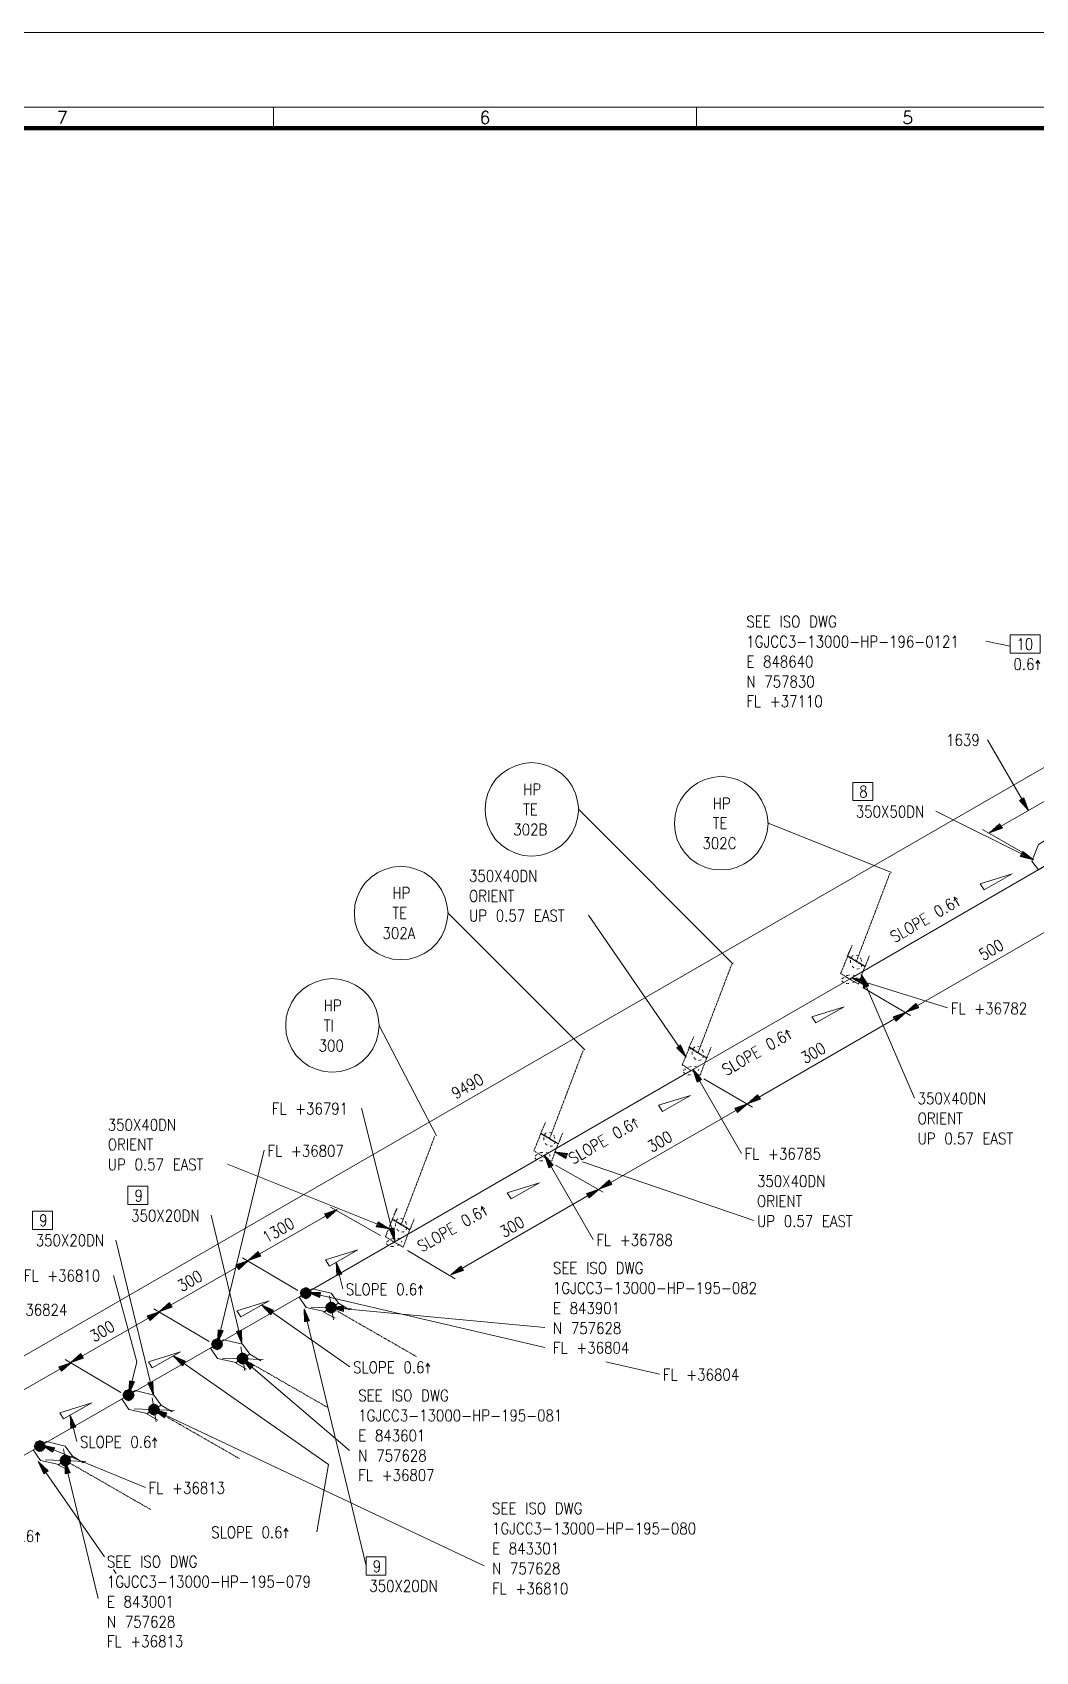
# Model space of a CAD drawing. Extents: x 0 to 841, y 0 to 594.
# Drawn here: x 165.4 to 400.9, y 214.1 to 594 of the extents above; entities that cross this region are included whole.
import ezdxf
from ezdxf.enums import TextEntityAlignment as Align

# ---------------------------------------------------------------- set-up
doc = ezdxf.new("R2010")
doc.units = 0
doc.header["$MEASUREMENT"] = 0
doc.linetypes.add('HIDDEN', pattern=[0.375, 0.25, -0.125])
for name, color, linetype, lineweight in [('1', 7, 'Continuous', 9), ('3', 7, 'Continuous', 9), ('4', 7, 'Continuous', 9), ('T-TEXT1', 7, 'Continuous', 9)]:
    doc.layers.add(name, color=color, linetype=linetype, lineweight=lineweight)
doc.styles.add('ROMANS', font='ROMANS')
doc.styles.add('TXT', font='txt.shx')

msp = doc.modelspace()

# ---------------------------------------------------------------- linework, layer by layer
at = {"layer": '1', "color": 1, "linetype": 'Continuous', "lineweight": 0}
for p, q in [((403.5, 398.65), (357.225, 371.875)), ((357.225, 371.875), (320.0375, 350.425)), ((320.0375, 350.425), (285.2, 330.275)), ((285.2, 330.275), (250.3625, 310.125)), ((250.3625, 310.125), (229.5625, 298.1625)), ((229.5625, 298.1625), (208.7625, 286.2)), ((208.7625, 286.2), (187.9625, 274.2375)), ((187.9625, 274.2375), (167.1625, 262.2875)), ((167.1625, 262.2875), (143.8875, 248.8875))]:
    msp.add_line(p, q, dxfattribs=at)
at = {"layer": '3', "color": 2, "linetype": 'Continuous', "lineweight": 0}
for p, q in [((389.2, 451.175), (394.925, 450)), ((399.2125, 411.3875), (389.5875, 428.0375)), ((69.6625, 229.3875), (404.8, 422.575)), ((390.1125, 406.1875), (411.5625, 418.5375)), ((329.925, 375.3875), (293.525, 411.7875)), ((400.3875, 399.825), (377.5, 411.2625)), ((367.1, 396.8375), (337.9875, 408.5375)), ((388.425, 406.975), (399.0875, 400.8625)), ((370.4875, 364.075), (416.8875, 390.85)), ((295.0875, 355.2375), (262.8375, 387.475)), ((318.875, 353.5375), (295.9875, 386.825)), ((359.95, 372.9125), (372.4375, 343.925)), ((357.6125, 372.1375), (380.2375, 365.1125)), ((371.525, 363.2875), (360.3375, 369.925)), ((260.2375, 335.0875), (246.725, 361.0875)), ((333.3, 342.625), (370.4875, 364.075)), ((320.4375, 350.6875), (331.875, 330.925)), ((334.475, 341.8375), (323.0375, 348.475)), ((298.4625, 322.6), (333.3, 342.625)), ((250.4875, 310.3875), (242.6875, 341.5875)), ((208.8875, 286.4625), (219.8125, 331.7)), ((287.9375, 331.3125), (290.7875, 330.275)), ((211.2375, 328.45), (249.1875, 313.2375)), ((285.5875, 330.5375), (297.0375, 310.775)), ((299.375, 321.825), (288.1875, 328.1875)), ((294.5625, 328.975), (334.7375, 315.1875)), ((263.625, 302.45), (298.4625, 322.6)), ((214.6125, 286.3375), (207.3375, 316.4875)), ((216.0375, 305.8375), (236.975, 317.7875)), ((235.4125, 318.3125), (247.1125, 311.6875)), ((193.8125, 274.2375), (184.975, 310.6375)), ((264.6625, 301.5375), (253.4875, 308.175)), ((195.2375, 293.875), (216.175, 305.8375)), ((214.7375, 306.4875), (227.7375, 298.8125)), ((238.275, 299.2), (236.7125, 305.4375)), ((189.9125, 282.0375), (184.45, 302.325)), ((229.95, 298.425), (285.725, 285.425)), ((174.4375, 281.9125), (195.375, 293.875)), ((193.9375, 294.525), (206.9375, 286.85)), ((219.1625, 295.4375), (239.9625, 280.875)), ((243.7375, 234.2), (229.175, 294.525)), ((235.4125, 294.7875), (285.725, 290.1)), ((153.6375, 269.95), (174.575, 281.9125)), ((173.1375, 282.5625), (186.1375, 274.8875)), ((188.0875, 274.5), (189.9125, 282.0375)), ((198.4875, 283.475), (234.8875, 257.9875)), ((214.6125, 282.825), (239.8375, 261.2375)), ((300.025, 282.0375), (312.6375, 279.1875)), ((193.8125, 270.8625), (271.425, 234.2)), ((174.3125, 269.5625), (175.875, 263.325)), ((167.55, 262.5375), (191.9875, 252.5375)), ((182.375, 236.2875), (166.775, 258.6375)), ((180.8125, 226.5375), (173.0125, 258.9)), ((232.1625, 242.1375), (234.8875, 257.9875)), ((185.1, 232.3875), (184.45, 233.2875))]:
    msp.add_line(p, q, dxfattribs=at)
at = {"layer": '3', "color": 2, "linetype": 'HIDDEN', "lineweight": 0}
for p, q in [((358.7875, 375.9), (366.7125, 396.7)), ((355.1375, 373.175), (356.8375, 377.3375)), ((357.875, 379.8), (356.7, 377.2)), ((356.7, 377.2), (360.8625, 374.7375)), ((356.8375, 377.3375), (360.8625, 374.8625)), ((357.4875, 375.6375), (357.4875, 376.2875)), ((357.6125, 376.9375), (358.1375, 377.4625)), ((358.7875, 377.4625), (359.4375, 377.3375)), ((359.825, 376.8125), (360.0875, 376.0375)), ((360.8625, 374.7375), (361.9, 377.3375)), ((321.6, 354.45), (329.5375, 375.25)), ((357.225, 371.875), (355.1375, 373.175)), ((357.225, 372.7875), (356.4375, 372.65)), ((358.2625, 374.475), (357.7375, 374.9875)), ((358.65, 372.65), (358, 372.7875)), ((359.5625, 374.3375), (358.9125, 374.2125)), ((360.8625, 374.8625), (359.3, 370.7)), ((360.2125, 375.3875), (359.95, 374.7375)), ((355.925, 372.2625), (355.4, 371.875)), ((355.4, 371.4875), (355.7875, 371.0875)), ((356.4375, 370.8375), (357.225, 370.8375)), ((359.3, 370.7), (357.225, 371.875)), ((358, 371.0875), (358.65, 371.35)), ((358.9125, 371.875), (358.9125, 372.2625)), ((320.6875, 358.35), (319.525, 355.75)), ((286.7625, 334.3), (294.6875, 355.1)), ((317.9625, 351.725), (319.65, 355.8875)), ((319.525, 355.75), (323.6875, 353.2875)), ((319.65, 355.8875), (323.6875, 353.4125)), ((320.3, 354.1875), (320.3, 354.8375)), ((320.4375, 355.4875), (320.95, 356.0125)), ((321.0875, 353.025), (320.5625, 353.5375)), ((321.6, 356.0125), (322.25, 355.8875)), ((323.6875, 353.4125), (322.125, 349.25)), ((322.6375, 355.3625), (322.9, 354.5875)), ((323.0375, 353.9375), (322.775, 353.2875)), ((323.6875, 353.2875), (324.725, 355.8875)), ((320.0375, 350.425), (317.9625, 351.725)), ((318.7375, 350.8125), (318.225, 350.425)), ((318.225, 350.0375), (318.6125, 349.6375)), ((320.0375, 351.3375), (319.2625, 351.2)), ((322.125, 349.25), (320.0375, 350.425)), ((321.475, 351.2), (320.825, 351.3375)), ((320.825, 349.6375), (321.475, 349.9)), ((322.3875, 352.8875), (321.7375, 352.7625)), ((321.7375, 350.425), (321.7375, 350.8125)), ((319.2625, 349.3875), (320.0375, 349.3875)), ((285.85, 338.2), (284.6875, 335.6)), ((251.925, 314.15), (259.85, 334.95)), ((283.125, 331.575), (284.8125, 335.7375)), ((284.6875, 335.6), (288.8375, 333.1375)), ((284.8125, 335.7375), (288.8375, 333.2625)), ((285.4625, 334.0375), (285.4625, 334.6875)), ((285.5875, 335.3375), (286.1125, 335.8625)), ((286.7625, 335.8625), (287.4125, 335.7375)), ((287.8, 335.2125), (288.0625, 334.4375)), ((288.8375, 333.1375), (289.8875, 335.7375)), ((285.2, 330.275), (283.125, 331.575)), ((283.9, 330.6625), (283.3875, 330.275)), ((285.2, 331.1875), (284.425, 331.05)), ((286.2375, 332.875), (285.725, 333.3875)), ((286.6375, 331.05), (285.9875, 331.1875)), ((287.5375, 332.7375), (286.8875, 332.6125)), ((286.8875, 330.275), (286.8875, 330.6625)), ((288.8375, 333.2625), (287.2875, 329.1)), ((288.1875, 333.7875), (287.9375, 333.1375)), ((283.3875, 329.8875), (283.775, 329.4875)), ((284.425, 329.2375), (285.2, 329.2375)), ((287.2875, 329.1), (285.2, 330.275)), ((285.9875, 329.4875), (286.6375, 329.75)), ((248.2875, 311.425), (249.975, 315.5875)), ((251.0125, 318.05), (249.8375, 315.45)), ((249.8375, 315.45), (254, 312.9875)), ((249.975, 315.5875), (254, 313.1125)), ((250.75, 315.1875), (251.275, 315.7125)), ((251.925, 315.7125), (252.575, 315.5875)), ((254, 312.9875), (255.0375, 315.5875)), ((250.625, 313.8875), (250.625, 314.5375)), ((251.4, 312.725), (250.8875, 313.2375)), ((252.7, 312.5875), (252.05, 312.4625)), ((254, 313.1125), (252.4375, 308.95)), ((252.9625, 315.0625), (253.225, 314.2875)), ((253.35, 313.6375), (253.0875, 312.9875)), ((250.3625, 310.125), (248.2875, 311.425)), ((249.0625, 310.5125), (248.5375, 310.125)), ((248.5375, 309.7375), (248.9375, 309.3375)), ((250.3625, 311.0375), (249.5875, 310.9)), ((249.5875, 309.0875), (250.3625, 309.0875)), ((252.4375, 308.95), (250.3625, 310.125)), ((251.7875, 310.9), (251.1375, 311.0375)), ((251.1375, 309.3375), (251.7875, 309.6)), ((252.05, 310.125), (252.05, 310.5125))]:
    msp.add_line(p, q, dxfattribs=at)
at = {"layer": '3', "color": 1, "linetype": 'HIDDEN', "lineweight": 0}
for p, q in [((235.5375, 294.7875), (255.6875, 283.2125)), ((214.7375, 282.825), (234.8875, 271.25)), ((193.9375, 270.8625), (214.0875, 259.2875)), ((173.1375, 258.9), (193.2875, 247.3375))]:
    msp.add_line(p, q, dxfattribs=at)
at = {"layer": '3', "color": 2, "linetype": 'Continuous', "lineweight": 0}
for points in [[(394.925, 448.3125), (401.9375, 448.3125), (401.9375, 452.6), (394.925, 452.6), (394.925, 448.3125)], [(282.6, 422.7), (284.55, 422.4375), (286.375, 421.925), (288.0625, 421.1375), (289.625, 420.1), (291.05, 418.675), (292.0875, 417.1125), (292.875, 415.425), (293.3875, 413.6), (293.65, 411.65), (293.3875, 409.7), (292.875, 407.8875), (292.0875, 406.1875), (291.05, 404.6375), (289.625, 403.2), (288.0625, 402.1625), (286.375, 401.3875), (284.55, 400.8625), (282.6, 400.7375), (280.65, 400.8625), (278.8375, 401.3875), (277.1375, 402.1625), (275.5875, 403.2), (274.15, 404.6375), (273.1125, 406.1875), (272.3375, 407.8875), (271.8125, 409.7), (271.6875, 411.65), (271.8125, 413.6), (272.3375, 415.425), (273.1125, 417.1125), (274.15, 418.675), (275.5875, 420.1), (277.1375, 421.1375), (278.8375, 421.925), (280.65, 422.4375), (282.6, 422.7)], [(327.0625, 419.45), (329.0125, 419.1875), (330.8375, 418.675), (332.525, 417.8875), (334.0875, 416.85), (335.5125, 415.425), (336.55, 413.8625), (337.3375, 412.175), (337.85, 410.35), (338.1125, 408.4), (337.85, 406.45), (337.3375, 404.6375), (336.55, 402.9375), (335.5125, 401.3875), (334.0875, 399.95), (332.525, 398.9125), (330.8375, 398.1375), (329.0125, 397.6125), (327.0625, 397.4875), (325.1125, 397.6125), (323.2875, 398.1375), (321.6, 398.9125), (320.0375, 399.95), (318.6125, 401.3875), (317.575, 402.9375), (316.7875, 404.6375), (316.275, 406.45), (316.1375, 408.4), (316.275, 410.35), (316.7875, 412.175), (317.575, 413.8625), (318.6125, 415.425), (320.0375, 416.85), (321.6, 417.8875), (323.2875, 418.675), (325.1125, 419.1875), (327.0625, 419.45)], [(358, 413.7375), (362.6875, 413.7375), (362.6875, 418.025), (358, 418.025), (358, 413.7375)], [(398.175, 414.3875), (399.2125, 411.3875), (397.1375, 413.7375), (398.175, 414.3875)], [(398.0375, 414.25), (399.2125, 411.3875), (397.2625, 413.8625)], [(397.9125, 414.25), (399.2125, 411.3875), (397.3875, 413.8625)], [(397.7875, 414.125), (399.2125, 411.3875), (397.525, 413.9875)], [(393.1, 407.2375), (390.1125, 406.1875), (392.45, 408.275), (393.1, 407.2375)], [(392.975, 407.3625), (390.1125, 406.1875), (392.5875, 408.1375)], [(392.975, 407.4875), (390.1125, 406.1875), (392.5875, 408.0125)], [(392.8375, 407.625), (390.1125, 406.1875), (392.7125, 407.8875)], [(397.9125, 401.775), (400.3875, 399.825), (397.2625, 400.6), (397.9125, 401.775)], [(397.7875, 401.6375), (400.3875, 399.825), (397.3875, 400.7375)], [(397.7875, 401.5125), (400.3875, 399.825), (397.3875, 400.8625)], [(397.65, 401.3875), (400.3875, 399.825), (397.525, 400.9875)], [(251.925, 398.3875), (253.875, 398.1375), (255.6875, 397.6125), (257.3875, 396.8375), (258.9375, 395.7875), (260.375, 394.3625), (261.4125, 392.8), (262.1875, 391.1125), (262.7125, 389.2875), (262.975, 387.3375), (262.7125, 385.3875), (262.1875, 383.575), (261.4125, 381.8875), (260.375, 380.325), (258.9375, 378.8875), (257.3875, 377.85), (255.6875, 377.075), (253.875, 376.55), (251.925, 376.425), (249.975, 376.55), (248.15, 377.075), (246.4625, 377.85), (244.9, 378.8875), (243.475, 380.325), (242.4375, 381.8875), (241.65, 383.575), (241.1375, 385.3875), (241, 387.3375), (241.1375, 389.2875), (241.65, 391.1125), (242.4375, 392.8), (243.475, 394.3625), (244.9, 395.7875), (246.4625, 396.8375), (248.15, 397.6125), (249.975, 398.1375), (251.925, 398.3875)], [(360.6, 369.7875), (359.95, 372.9125), (361.775, 370.3125), (360.6, 369.7875)], [(360.7375, 369.925), (359.95, 372.9125), (361.6375, 370.3125)], [(360.8625, 369.925), (359.95, 372.9125), (361.5125, 370.1875)], [(360.9875, 370.05), (359.95, 372.9125), (361.3875, 370.1875)], [(235.8, 372), (237.75, 371.7375), (239.575, 371.225), (241.2625, 370.4375), (242.825, 369.4), (244.25, 367.975), (245.2875, 366.4125), (246.075, 364.725), (246.5875, 362.9), (246.85, 360.95), (246.5875, 359), (246.075, 357.1875), (245.2875, 355.4875), (244.25, 353.9375), (242.825, 352.5), (241.2625, 351.4625), (239.575, 350.6875), (237.75, 350.1625), (235.8, 350.0375), (233.85, 350.1625), (232.0375, 350.6875), (230.3375, 351.4625), (228.7875, 352.5), (227.35, 353.9375), (226.3125, 355.4875), (225.5375, 357.1875), (225.0125, 359), (224.8875, 360.95), (225.0125, 362.9), (225.5375, 364.725), (226.3125, 366.4125), (227.35, 367.975), (228.7875, 369.4), (230.3375, 370.4375), (232.0375, 371.225), (233.85, 371.7375), (235.8, 372)], [(360.3375, 370.575), (357.6125, 372.1375), (360.7375, 371.7375), (360.3375, 370.575)], [(360.3375, 370.7), (357.6125, 372.1375), (360.7375, 371.6125)], [(360.475, 370.8375), (357.6125, 372.1375), (360.6, 371.4875)], [(360.475, 370.9625), (357.6125, 372.1375), (360.6, 371.35)], [(373.475, 365.1125), (370.4875, 364.075), (372.825, 366.15), (373.475, 365.1125)], [(373.3375, 365.2375), (370.4875, 364.075), (372.95, 366.025)], [(373.3375, 365.375), (370.4875, 364.075), (372.95, 365.8875)], [(373.2125, 365.5), (370.4875, 364.075), (373.0875, 365.7625)], [(367.4875, 363.0375), (370.4875, 364.075), (368.1375, 361.9875), (367.4875, 363.0375)], [(367.625, 362.9), (370.4875, 364.075), (368.0125, 362.125)], [(367.625, 362.775), (370.4875, 364.075), (368.0125, 362.25)], [(367.75, 362.6375), (370.4875, 364.075), (367.8875, 362.3875)], [(317.575, 356.4), (318.875, 353.5375), (316.6625, 355.75), (317.575, 356.4)], [(317.4375, 356.275), (318.875, 353.5375), (316.7875, 355.8875)], [(317.3125, 356.275), (318.875, 353.5375), (316.925, 355.8875)], [(317.1875, 356.1375), (318.875, 353.5375), (317.05, 356.0125)], [(321.475, 347.6875), (320.4375, 350.6875), (322.5125, 348.3375), (321.475, 347.6875)], [(321.6, 347.825), (320.4375, 350.6875), (322.3875, 348.2125)], [(321.7375, 347.825), (320.4375, 350.6875), (322.25, 348.2125)], [(321.8625, 347.95), (320.4375, 350.6875), (322.125, 348.0875)], [(330.3125, 341.5875), (333.3, 342.625), (330.9625, 340.5375), (330.3125, 341.5875)], [(330.4375, 341.45), (333.3, 342.625), (330.8375, 340.675)], [(330.4375, 341.325), (333.3, 342.625), (330.8375, 340.8)], [(330.575, 341.1875), (333.3, 342.625), (330.7, 340.9375)], [(336.2875, 343.6625), (333.3, 342.625), (335.6375, 344.7), (336.2875, 343.6625)], [(336.1625, 343.7875), (333.3, 342.625), (335.775, 344.575)], [(336.1625, 343.925), (333.3, 342.625), (335.775, 344.4375)], [(336.0375, 344.05), (333.3, 342.625), (335.9, 344.3125)], [(290.6625, 329.75), (287.9375, 331.3125), (291.05, 330.925), (290.6625, 329.75)], [(290.6625, 329.8875), (287.9375, 331.3125), (291.05, 330.7875)], [(290.7875, 330.0125), (287.9375, 331.3125), (290.925, 330.6625)], [(290.7875, 330.1375), (287.9375, 331.3125), (290.925, 330.5375)], [(286.6375, 327.5375), (285.5875, 330.5375), (287.675, 328.1875), (286.6375, 327.5375)], [(286.7625, 327.675), (285.5875, 330.5375), (287.5375, 328.0625)], [(286.8875, 327.675), (285.5875, 330.5375), (287.4125, 328.0625)], [(287.025, 327.8), (285.5875, 330.5375), (287.2875, 327.9375)], [(187.8375, 318.9625), (192.5125, 318.9625), (192.5125, 323.25), (187.8375, 323.25), (187.8375, 318.9625)], [(301.45, 323.6375), (298.4625, 322.6), (300.8, 324.6875), (301.45, 323.6375)], [(301.325, 323.775), (298.4625, 322.6), (300.9375, 324.55)], [(301.325, 323.9), (298.4625, 322.6), (300.9375, 324.425)], [(301.1875, 324.0375), (298.4625, 322.6), (301.0625, 324.2875)], [(295.475, 321.5625), (298.4625, 322.6), (296.125, 320.525), (295.475, 321.5625)], [(295.6, 321.4375), (298.4625, 322.6), (295.9875, 320.65)], [(295.6, 321.3), (298.4625, 322.6), (295.9875, 320.7875)], [(295.7375, 321.175), (298.4625, 322.6), (295.8625, 320.9125)], [(165.475, 313.1125), (170.15, 313.1125), (170.15, 317.4), (165.475, 317.4), (165.475, 313.1125)], [(233.9875, 316.75), (236.975, 317.7875), (234.6375, 315.7125), (233.9875, 316.75)], [(234.1125, 316.625), (236.975, 317.7875), (234.5, 315.8375)], [(234.1125, 316.4875), (236.975, 317.7875), (234.5, 315.975)], [(234.2375, 316.3625), (236.975, 317.7875), (234.375, 316.1)], [(246.5875, 314.9375), (249.1875, 313.2375), (246.075, 313.7625), (246.5875, 314.9375)], [(246.5875, 314.8), (249.1875, 313.2375), (246.2, 313.8875)], [(246.4625, 314.675), (249.1875, 313.2375), (246.2, 314.025)], [(246.4625, 314.5375), (249.1875, 313.2375), (246.3375, 314.15)], [(250.3625, 313.5), (250.4875, 310.3875), (249.1875, 313.2375), (250.3625, 313.5)], [(250.2375, 313.5), (250.4875, 310.3875), (249.325, 313.2375)], [(250.1, 313.5), (250.4875, 310.3875), (249.45, 313.375)], [(249.975, 313.375), (250.4875, 310.3875), (249.5875, 313.375)], [(219.0375, 306.875), (216.0375, 305.8375), (218.3875, 307.9125), (219.0375, 306.875)], [(218.9, 307), (216.0375, 305.8375), (218.5125, 307.7875)], [(213.1875, 304.7875), (216.175, 305.8375), (213.8375, 303.75), (213.1875, 304.7875)], [(213.3125, 304.6625), (216.175, 305.8375), (213.7, 303.8875)], [(213.3125, 304.5375), (216.175, 305.8375), (213.7, 304.0125)], [(213.4375, 304.4), (216.175, 305.8375), (213.575, 304.1375)], [(218.9, 307.1375), (216.0375, 305.8375), (218.5125, 307.65)], [(218.775, 307.2625), (216.0375, 305.8375), (218.6375, 307.525)], [(236.8375, 302.325), (236.7125, 305.4375), (238.0125, 302.5875), (236.8375, 302.325)], [(236.975, 302.325), (236.7125, 305.4375), (237.8875, 302.5875)], [(237.1, 302.45), (236.7125, 305.4375), (237.75, 302.5875)], [(237.2375, 302.45), (236.7125, 305.4375), (237.625, 302.45)], [(266.6125, 303.4875), (263.625, 302.45), (265.9625, 304.5375), (266.6125, 303.4875)], [(266.4875, 303.625), (263.625, 302.45), (266.0875, 304.4)], [(266.4875, 303.75), (263.625, 302.45), (266.0875, 304.275)], [(266.35, 303.8875), (263.625, 302.45), (266.225, 304.1375)], [(232.8125, 297.125), (229.95, 298.425), (233.075, 298.2875), (232.8125, 297.125)], [(232.8125, 297.25), (229.95, 298.425), (233.075, 298.1625)], [(232.9375, 297.3875), (229.95, 298.425), (233.075, 298.0375)], [(232.9375, 297.5125), (229.95, 298.425), (232.9375, 297.9)], [(192.3875, 292.8375), (195.375, 293.875), (193.0375, 291.7875), (192.3875, 292.8375)], [(192.5125, 292.7), (195.375, 293.875), (192.9, 291.925)], [(192.5125, 292.575), (195.375, 293.875), (192.9, 292.05)], [(192.6375, 292.4375), (195.375, 293.875), (192.775, 292.1875)], [(198.2375, 294.9125), (195.2375, 293.875), (197.5875, 295.95), (198.2375, 294.9125)], [(198.1, 295.0375), (195.2375, 293.875), (197.7125, 295.825)], [(198.1, 295.175), (195.2375, 293.875), (197.7125, 295.6875)], [(197.975, 295.3), (195.2375, 293.875), (197.8375, 295.5625)], [(221.375, 293.0875), (219.1625, 295.4375), (222.025, 294.1375), (221.375, 293.0875)], [(221.5, 293.225), (219.1625, 295.4375), (221.8875, 294)], [(221.5, 293.35), (219.1625, 295.4375), (221.8875, 293.875)], [(221.6375, 293.4875), (219.1625, 295.4375), (221.7625, 293.7375)], [(229.3, 291.4), (229.175, 294.525), (230.475, 291.6625), (229.3, 291.4)], [(229.4375, 291.4), (229.175, 294.525), (230.3375, 291.6625)], [(229.5625, 291.5375), (229.175, 294.525), (230.2125, 291.6625)], [(229.6875, 291.5375), (229.175, 294.525), (230.0875, 291.5375)], [(238.4, 293.875), (235.4125, 294.7875), (238.5375, 295.175), (238.4, 293.875)], [(238.4, 294), (235.4125, 294.7875), (238.5375, 295.0375)], [(238.4, 294.2625), (235.4125, 294.7875), (238.5375, 294.9125)], [(238.4, 294.3875), (235.4125, 294.7875), (238.5375, 294.65)], [(210.1875, 289.325), (208.8875, 286.4625), (209.025, 289.5875), (210.1875, 289.325)], [(210.0625, 289.325), (208.8875, 286.4625), (209.15, 289.5875)], [(209.9375, 289.45), (208.8875, 286.4625), (209.2875, 289.5875)], [(209.8, 289.45), (208.8875, 286.4625), (209.4125, 289.45)], [(214.4875, 289.45), (214.6125, 286.3375), (213.3125, 289.1875), (214.4875, 289.45)], [(214.35, 289.45), (214.6125, 286.3375), (213.4375, 289.1875)], [(214.225, 289.45), (214.6125, 286.3375), (213.575, 289.325)], [(214.0875, 289.325), (214.6125, 286.3375), (213.7, 289.325)], [(171.5875, 280.875), (174.575, 281.9125), (172.2375, 279.8375), (171.5875, 280.875)], [(171.7125, 280.7375), (174.575, 281.9125), (172.1, 279.9625)], [(171.7125, 280.6125), (174.575, 281.9125), (172.1, 280.0875)], [(171.8375, 280.4875), (174.575, 281.9125), (171.975, 280.225)], [(177.4375, 282.95), (174.4375, 281.9125), (176.7875, 283.9875), (177.4375, 282.95)], [(177.3, 283.0875), (174.4375, 281.9125), (176.9125, 283.8625)], [(177.3, 283.2125), (174.4375, 281.9125), (176.9125, 283.7375)], [(177.175, 283.3375), (174.4375, 281.9125), (177.0375, 283.6)], [(200.7, 281.1375), (198.4875, 283.475), (201.35, 282.175), (200.7, 281.1375)], [(200.8375, 281.2625), (198.4875, 283.475), (201.225, 282.0375)], [(200.8375, 281.3875), (198.4875, 283.475), (201.225, 281.9125)], [(200.9625, 281.525), (198.4875, 283.475), (201.0875, 281.7875)], [(216.5625, 280.35), (214.6125, 282.825), (217.3375, 281.2625), (216.5625, 280.35)], [(216.6875, 280.4875), (214.6125, 282.825), (217.2125, 281.1375)], [(216.825, 280.6125), (214.6125, 282.825), (217.2125, 281)], [(216.825, 280.7375), (214.6125, 282.825), (217.0875, 280.875)], [(189.3875, 277.3625), (188.0875, 274.5), (188.225, 277.625), (189.3875, 277.3625)], [(189.2625, 277.3625), (188.0875, 274.5), (188.35, 277.625)], [(189.1375, 277.4875), (188.0875, 274.5), (188.4875, 277.625)], [(189, 277.4875), (188.0875, 274.5), (188.6125, 277.4875)], [(193.6875, 277.3625), (193.8125, 274.2375), (192.5125, 277.1), (193.6875, 277.3625)], [(193.55, 277.3625), (193.8125, 274.2375), (192.6375, 277.1)], [(193.425, 277.3625), (193.8125, 274.2375), (192.775, 277.2375)], [(193.2875, 277.2375), (193.8125, 274.2375), (192.9, 277.2375)], [(196.4125, 268.9125), (193.8125, 270.8625), (196.9375, 270.0875), (196.4125, 268.9125)], [(196.5375, 269.0375), (193.8125, 270.8625), (196.9375, 269.95)], [(196.5375, 269.175), (193.8125, 270.8625), (196.8, 269.825)], [(196.675, 269.3), (193.8125, 270.8625), (196.8, 269.6875)], [(174.4375, 266.4375), (174.3125, 269.5625), (175.6125, 266.7), (174.4375, 266.4375)], [(174.575, 266.4375), (174.3125, 269.5625), (175.4875, 266.7)], [(174.7, 266.575), (174.3125, 269.5625), (175.35, 266.7)], [(174.8375, 266.575), (174.3125, 269.5625), (175.225, 266.575)], [(170.15, 260.85), (167.55, 262.5375), (170.675, 261.8875), (170.15, 260.85)], [(170.2875, 260.9875), (167.55, 262.5375), (170.675, 261.7625)], [(170.2875, 261.1125), (167.55, 262.5375), (170.5375, 261.6375)], [(170.4125, 261.2375), (167.55, 262.5375), (170.5375, 261.5)], [(168.075, 255.7875), (166.775, 258.6375), (169.1125, 256.4375), (168.075, 255.7875)], [(168.2, 255.9125), (166.775, 258.6375), (168.9875, 256.3)], [(168.3375, 255.9125), (166.775, 258.6375), (168.85, 256.3)], [(168.4625, 256.0375), (166.775, 258.6375), (168.725, 256.175)], [(173.1375, 255.7875), (173.0125, 258.9), (174.3125, 256.0375), (173.1375, 255.7875)], [(173.275, 255.7875), (173.0125, 258.9), (174.1875, 256.0375)], [(173.4, 255.9125), (173.0125, 258.9), (174.05, 256.0375)], [(173.5375, 255.9125), (173.0125, 258.9), (173.925, 255.9125)], [(243.7375, 231.9875), (248.4125, 231.9875), (248.4125, 236.2875), (243.7375, 236.2875), (243.7375, 231.9875)]]:
    msp.add_lwpolyline(points, dxfattribs=at)
at = {"layer": '4', "color": 2, "linetype": 'Continuous', "lineweight": 0}
for points in [[(395.4375, 396.575), (388.8125, 392.8), (387.9, 394.2375), (395.4375, 396.575)], [(355.925, 365.375), (349.2875, 361.6), (348.3875, 363.0375), (355.925, 365.375)], [(319.9125, 344.575), (313.2875, 340.8), (312.375, 342.2375), (319.9125, 344.575)], [(284.425, 324.0375), (277.7875, 320.2625), (276.8875, 321.6875), (284.425, 324.0375)], [(241.7875, 308.3), (235.15, 304.5375), (234.2375, 305.9625), (241.7875, 308.3)], [(220.9875, 296.3375), (214.35, 292.575), (213.4375, 294), (220.9875, 296.3375)], [(200.1875, 284.3875), (193.55, 280.6125), (192.6375, 282.0375), (200.1875, 284.3875)], [(179.3875, 272.425), (172.75, 268.65), (171.8375, 270.0875), (179.3875, 272.425)]]:
    msp.add_lwpolyline(points, dxfattribs=at)
at = {"layer": 'T-TEXT1', "color": 7, "linetype": 'Continuous', "lineweight": 0}
for p, q in [((222.0375, 571.525), (222.0375, 576.4875)), ((321.2625, 571.525), (321.2625, 576.4875))]:
    msp.add_line(p, q, dxfattribs=at)
at = {"layer": 'T-TEXT1', "color": 2, "linetype": 'Continuous', "lineweight": 0}
for p, q in [((235.15, 297.5125), (236.0625, 291.925)), ((230.8625, 294.9125), (240.35, 294.525)), ((214.35, 285.55), (215.2625, 279.9625)), ((210.0625, 282.95), (219.55, 282.5625)), ((193.55, 273.5875), (194.4625, 268)), ((189.2625, 270.9875), (198.75, 270.6)), ((168.4625, 259.0375), (177.95, 258.6375)), ((172.75, 261.6375), (173.6625, 256.0375))]:
    msp.add_line(p, q, dxfattribs=at)
at = {"layer": 'T-TEXT1', "color": 7, "linetype": 'Continuous', "lineweight": 0}
msp.add_lwpolyline([(0, 0), (841, 0), (841, 594), (0, 594), (0, 0)], dxfattribs=at)
msp.add_lwpolyline([(18.6125, 576.4875), (822.3875, 576.4875), (822.3875, 17.5125), (18.6125, 17.5125)], close=True, dxfattribs=at)
at = {"layer": 'T-TEXT1', "color": 7, "linetype": 'Continuous', "lineweight": 0, "const_width": 0.9911}
msp.add_lwpolyline([(23.575, 571.525), (817.425, 571.525), (817.425, 22.475), (23.575, 22.475), (23.575, 571.525)], dxfattribs=at)
at = {"layer": 'T-TEXT1', "color": 2, "linetype": 'Continuous', "lineweight": 0}
for points in [[(403.5, 398.65), (405.45, 399.825), (407.0125, 403.725), (405.45, 405.8), (401.55, 403.4625), (399.9875, 399.5625), (401.55, 397.4875), (403.5, 398.65)], [(229.5625, 298.1625), (231.125, 299.2), (235.5375, 298.1625), (237.2375, 295.825), (233.9875, 293.875), (229.6875, 294.7875), (228, 297.25), (229.5625, 298.1625)], [(229.5625, 299.4625), (229.825, 299.3375), (229.95, 299.3375), (230.2125, 299.2), (230.3375, 299.075), (230.475, 298.9375), (230.6, 298.8125), (230.7375, 298.55), (230.7375, 298.425), (230.8625, 298.1625), (230.7375, 297.9), (230.7375, 297.775), (230.6, 297.5125), (230.475, 297.3875), (230.3375, 297.25), (230.2125, 297.125), (229.95, 296.9875), (229.825, 296.9875), (229.5625, 296.9875), (229.3, 296.9875), (229.175, 296.9875), (228.9125, 297.125), (228.7875, 297.25), (228.65, 297.3875), (228.525, 297.5125), (228.3875, 297.775), (228.3875, 297.9), (228.3875, 298.1625), (228.3875, 298.425), (228.3875, 298.55), (228.525, 298.8125), (228.65, 298.9375), (228.7875, 299.075), (228.9125, 299.2), (229.175, 299.3375), (229.3, 299.3375), (229.5625, 299.4625), (229.5625, 299.4625), (229.825, 299.3375), (229.5625, 296.8625), (229.3, 296.9875), (229.5625, 299.4625), (229.825, 299.3375), (229.95, 299.3375), (229.3, 296.9875), (229.175, 296.9875), (229.825, 299.3375), (229.95, 299.3375), (230.2125, 299.2), (229.175, 296.9875), (228.9125, 297.125), (229.95, 299.3375), (230.2125, 299.2), (230.3375, 299.075), (228.9125, 297.125), (228.7875, 297.25), (230.2125, 299.2), (230.3375, 299.075), (230.475, 298.9375), (228.7875, 297.25), (228.65, 297.3875), (230.3375, 299.075), (230.475, 298.9375), (230.6, 298.8125), (228.65, 297.3875), (228.525, 297.5125), (230.475, 298.9375), (230.6, 298.8125), (230.7375, 298.55), (228.525, 297.5125), (228.3875, 297.775), (230.6, 298.8125), (230.7375, 298.55), (230.7375, 298.425), (228.3875, 297.775), (228.3875, 297.9), (230.7375, 298.55), (230.7375, 298.425), (230.8625, 298.1625), (228.3875, 297.9), (228.2625, 298.1625), (230.7375, 298.425), (230.8625, 298.1625), (230.7375, 297.9), (228.2625, 298.1625), (228.3875, 298.425), (230.8625, 298.1625), (230.7375, 297.9), (230.7375, 297.775), (228.3875, 298.425), (228.3875, 298.55), (230.7375, 297.9), (230.7375, 297.775), (230.6, 297.5125), (228.3875, 298.55), (228.525, 298.8125), (230.7375, 297.775)], [(230.7375, 297.775), (230.6, 297.5125), (230.475, 297.3875), (228.525, 298.8125), (228.65, 298.9375), (230.6, 297.5125), (230.475, 297.3875), (230.3375, 297.25), (228.65, 298.9375), (228.7875, 299.075), (230.475, 297.3875), (230.3375, 297.25), (230.2125, 297.125), (228.7875, 299.075), (228.9125, 299.2), (230.3375, 297.25), (230.2125, 297.125), (229.95, 296.9875), (228.9125, 299.2), (229.175, 299.3375), (230.2125, 297.125), (229.95, 296.9875), (229.825, 296.9875), (229.175, 299.3375), (229.3, 299.3375), (229.95, 296.9875), (229.825, 296.9875), (229.5625, 296.8625), (229.3, 299.3375), (229.5625, 299.4625), (229.825, 296.9875)], [(239.8375, 294.2625), (237.2375, 295.825), (233.85, 293.7375), (236.45, 292.3125)], [(235.5375, 296.0875), (235.8, 295.95), (235.9375, 295.95), (236.1875, 295.825), (236.325, 295.6875), (236.45, 295.5625), (236.5875, 295.4375), (236.7125, 295.175), (236.7125, 295.0375), (236.8375, 294.7875), (236.7125, 294.525), (236.7125, 294.3875), (236.5875, 294.1375), (236.45, 294), (236.325, 293.875), (236.1875, 293.7375), (235.9375, 293.6125), (235.8, 293.6125), (235.5375, 293.6125), (235.2875, 293.6125), (235.15, 293.6125), (234.8875, 293.7375), (234.7625, 293.875), (234.6375, 294), (234.5, 294.1375), (234.375, 294.3875), (234.375, 294.525), (234.375, 294.7875), (234.375, 295.0375), (234.375, 295.175), (234.5, 295.4375), (234.6375, 295.5625), (234.7625, 295.6875), (234.8875, 295.825), (235.15, 295.95), (235.2875, 295.95), (235.5375, 296.0875), (235.5375, 296.0875), (235.8, 295.95), (235.5375, 293.4875), (235.2875, 293.6125), (235.5375, 296.0875), (235.8, 295.95), (235.9375, 295.95), (235.2875, 293.6125), (235.15, 293.6125), (235.8, 295.95), (235.9375, 295.95), (236.1875, 295.825), (235.15, 293.6125), (234.8875, 293.7375), (235.9375, 295.95), (236.1875, 295.825), (236.325, 295.6875), (234.8875, 293.7375), (234.7625, 293.875), (236.1875, 295.825), (236.325, 295.6875), (236.45, 295.5625), (234.7625, 293.875), (234.6375, 294), (236.325, 295.6875), (236.45, 295.5625), (236.5875, 295.4375), (234.6375, 294), (234.5, 294.1375), (236.45, 295.5625), (236.5875, 295.4375), (236.7125, 295.175), (234.5, 294.1375), (234.375, 294.3875), (236.5875, 295.4375), (236.7125, 295.175), (236.7125, 295.0375), (234.375, 294.3875), (234.375, 294.525), (236.7125, 295.175), (236.7125, 295.0375), (236.8375, 294.7875), (234.375, 294.525), (234.2375, 294.7875), (236.7125, 295.0375), (236.8375, 294.7875), (236.7125, 294.525), (234.2375, 294.7875), (234.375, 295.0375), (236.8375, 294.7875), (236.7125, 294.525), (236.7125, 294.3875), (234.375, 295.0375), (234.375, 295.175), (236.7125, 294.525), (236.7125, 294.3875), (236.5875, 294.1375), (234.375, 295.175), (234.5, 295.4375), (236.7125, 294.3875)], [(236.7125, 294.3875), (236.5875, 294.1375), (236.45, 294), (234.5, 295.4375), (234.6375, 295.5625), (236.5875, 294.1375), (236.45, 294), (236.325, 293.875), (234.6375, 295.5625), (234.7625, 295.6875), (236.45, 294), (236.325, 293.875), (236.1875, 293.7375), (234.7625, 295.6875), (234.8875, 295.825), (236.325, 293.875), (236.1875, 293.7375), (235.9375, 293.6125), (234.8875, 295.825), (235.15, 295.95), (236.1875, 293.7375), (235.9375, 293.6125), (235.8, 293.6125), (235.15, 295.95), (235.2875, 295.95), (235.9375, 293.6125), (235.8, 293.6125), (235.5375, 293.4875), (235.2875, 295.95), (235.5375, 296.0875), (235.8, 293.6125)], [(208.7625, 286.2), (210.325, 287.2375), (214.7375, 286.2), (216.4375, 283.8625), (213.1875, 281.9125), (208.8875, 282.825), (207.2, 285.2875), (208.7625, 286.2)], [(208.7625, 287.5), (209.025, 287.375), (209.15, 287.375), (209.4125, 287.2375), (209.5375, 287.1125), (209.675, 286.9875), (209.8, 286.85), (209.9375, 286.5875), (209.9375, 286.4625), (210.0625, 286.2), (209.9375, 285.9375), (209.9375, 285.8125), (209.8, 285.55), (209.675, 285.425), (209.5375, 285.2875), (209.4125, 285.1625), (209.15, 285.0375), (209.025, 285.0375), (208.7625, 285.0375), (208.5, 285.0375), (208.375, 285.0375), (208.1125, 285.1625), (207.9875, 285.2875), (207.85, 285.425), (207.725, 285.55), (207.5875, 285.8125), (207.5875, 285.9375), (207.5875, 286.2), (207.5875, 286.4625), (207.5875, 286.5875), (207.725, 286.85), (207.85, 286.9875), (207.9875, 287.1125), (208.1125, 287.2375), (208.375, 287.375), (208.5, 287.375), (208.7625, 287.5), (208.7625, 287.5), (209.025, 287.375), (208.7625, 284.9), (208.5, 285.0375), (208.7625, 287.5), (209.025, 287.375), (209.15, 287.375), (208.5, 285.0375), (208.375, 285.0375), (209.025, 287.375), (209.15, 287.375), (209.4125, 287.2375), (208.375, 285.0375), (208.1125, 285.1625), (209.15, 287.375), (209.4125, 287.2375), (209.5375, 287.1125), (208.1125, 285.1625), (207.9875, 285.2875), (209.4125, 287.2375), (209.5375, 287.1125), (209.675, 286.9875), (207.9875, 285.2875), (207.85, 285.425), (209.5375, 287.1125), (209.675, 286.9875), (209.8, 286.85), (207.85, 285.425), (207.725, 285.55), (209.675, 286.9875), (209.8, 286.85), (209.9375, 286.5875), (207.725, 285.55), (207.5875, 285.8125), (209.8, 286.85), (209.9375, 286.5875), (209.9375, 286.4625), (207.5875, 285.8125), (207.5875, 285.9375), (209.9375, 286.5875), (209.9375, 286.4625), (210.0625, 286.2), (207.5875, 285.9375), (207.4625, 286.2), (209.9375, 286.4625), (210.0625, 286.2), (209.9375, 285.9375), (207.4625, 286.2), (207.5875, 286.4625), (210.0625, 286.2), (209.9375, 285.9375), (209.9375, 285.8125), (207.5875, 286.4625), (207.5875, 286.5875), (209.9375, 285.9375), (209.9375, 285.8125), (209.8, 285.55), (207.5875, 286.5875), (207.725, 286.85), (209.9375, 285.8125)], [(209.9375, 285.8125), (209.8, 285.55), (209.675, 285.425), (207.725, 286.85), (207.85, 286.9875), (209.8, 285.55), (209.675, 285.425), (209.5375, 285.2875), (207.85, 286.9875), (207.9875, 287.1125), (209.675, 285.425), (209.5375, 285.2875), (209.4125, 285.1625), (207.9875, 287.1125), (208.1125, 287.2375), (209.5375, 285.2875), (209.4125, 285.1625), (209.15, 285.0375), (208.1125, 287.2375), (208.375, 287.375), (209.4125, 285.1625), (209.15, 285.0375), (209.025, 285.0375), (208.375, 287.375), (208.5, 287.375), (209.15, 285.0375), (209.025, 285.0375), (208.7625, 284.9), (208.5, 287.375), (208.7625, 287.5), (209.025, 285.0375)], [(219.0375, 282.3), (216.4375, 283.8625), (213.05, 281.7875), (215.65, 280.35)], [(214.7375, 284.125), (215, 283.9875), (215.1375, 283.9875), (215.3875, 283.8625), (215.525, 283.7375), (215.65, 283.6), (215.7875, 283.475), (215.9125, 283.2125), (215.9125, 283.0875), (216.0375, 282.825), (215.9125, 282.5625), (215.9125, 282.4375), (215.7875, 282.175), (215.65, 282.0375), (215.525, 281.9125), (215.3875, 281.7875), (215.1375, 281.65), (215, 281.65), (214.7375, 281.65), (214.4875, 281.65), (214.35, 281.65), (214.0875, 281.7875), (213.9625, 281.9125), (213.8375, 282.0375), (213.7, 282.175), (213.575, 282.4375), (213.575, 282.5625), (213.575, 282.825), (213.575, 283.0875), (213.575, 283.2125), (213.7, 283.475), (213.8375, 283.6), (213.9625, 283.7375), (214.0875, 283.8625), (214.35, 283.9875), (214.4875, 283.9875), (214.7375, 284.125), (214.7375, 284.125), (215, 283.9875), (214.7375, 281.525), (214.4875, 281.65), (214.7375, 284.125), (215, 283.9875), (215.1375, 283.9875), (214.4875, 281.65), (214.35, 281.65), (215, 283.9875), (215.1375, 283.9875), (215.3875, 283.8625), (214.35, 281.65), (214.0875, 281.7875), (215.1375, 283.9875), (215.3875, 283.8625), (215.525, 283.7375), (214.0875, 281.7875), (213.9625, 281.9125), (215.3875, 283.8625), (215.525, 283.7375), (215.65, 283.6), (213.9625, 281.9125), (213.8375, 282.0375), (215.525, 283.7375), (215.65, 283.6), (215.7875, 283.475), (213.8375, 282.0375), (213.7, 282.175), (215.65, 283.6), (215.7875, 283.475), (215.9125, 283.2125), (213.7, 282.175), (213.575, 282.4375), (215.7875, 283.475), (215.9125, 283.2125), (215.9125, 283.0875), (213.575, 282.4375), (213.575, 282.5625), (215.9125, 283.2125), (215.9125, 283.0875), (216.0375, 282.825), (213.575, 282.5625), (213.4375, 282.825), (215.9125, 283.0875), (216.0375, 282.825), (215.9125, 282.5625), (213.4375, 282.825), (213.575, 283.0875), (216.0375, 282.825), (215.9125, 282.5625), (215.9125, 282.4375), (213.575, 283.0875), (213.575, 283.2125), (215.9125, 282.5625), (215.9125, 282.4375), (215.7875, 282.175), (213.575, 283.2125), (213.7, 283.475), (215.9125, 282.4375)], [(215.9125, 282.4375), (215.7875, 282.175), (215.65, 282.0375), (213.7, 283.475), (213.8375, 283.6), (215.7875, 282.175), (215.65, 282.0375), (215.525, 281.9125), (213.8375, 283.6), (213.9625, 283.7375), (215.65, 282.0375), (215.525, 281.9125), (215.3875, 281.7875), (213.9625, 283.7375), (214.0875, 283.8625), (215.525, 281.9125), (215.3875, 281.7875), (215.1375, 281.65), (214.0875, 283.8625), (214.35, 283.9875), (215.3875, 281.7875), (215.1375, 281.65), (215, 281.65), (214.35, 283.9875), (214.4875, 283.9875), (215.1375, 281.65), (215, 281.65), (214.7375, 281.525), (214.4875, 283.9875), (214.7375, 284.125), (215, 281.65)], [(187.9625, 274.2375), (189.525, 275.2875), (193.9375, 274.2375), (195.6375, 271.9), (192.3875, 269.95), (188.0875, 270.8625), (186.4, 273.3375), (187.9625, 274.2375)], [(187.9625, 275.5375), (188.225, 275.4125), (188.35, 275.4125), (188.6125, 275.2875), (188.7375, 275.15), (188.875, 275.025), (189, 274.8875), (189.1375, 274.6375), (189.1375, 274.5), (189.2625, 274.2375), (189.1375, 273.9875), (189.1375, 273.85), (189, 273.5875), (188.875, 273.4625), (188.7375, 273.3375), (188.6125, 273.2), (188.35, 273.075), (188.225, 273.075), (187.9625, 273.075), (187.7, 273.075), (187.575, 273.075), (187.3125, 273.2), (187.1875, 273.3375), (187.05, 273.4625), (186.925, 273.5875), (186.7875, 273.85), (186.7875, 273.9875), (186.7875, 274.2375), (186.7875, 274.5), (186.7875, 274.6375), (186.925, 274.8875), (187.05, 275.025), (187.1875, 275.15), (187.3125, 275.2875), (187.575, 275.4125), (187.7, 275.4125), (187.9625, 275.5375), (187.9625, 275.5375), (188.225, 275.4125), (187.9625, 272.9375), (187.7, 273.075), (187.9625, 275.5375), (188.225, 275.4125), (188.35, 275.4125), (187.7, 273.075), (187.575, 273.075), (188.225, 275.4125), (188.35, 275.4125), (188.6125, 275.2875), (187.575, 273.075), (187.3125, 273.2), (188.35, 275.4125), (188.6125, 275.2875), (188.7375, 275.15), (187.3125, 273.2), (187.1875, 273.3375), (188.6125, 275.2875), (188.7375, 275.15), (188.875, 275.025), (187.1875, 273.3375), (187.05, 273.4625), (188.7375, 275.15), (188.875, 275.025), (189, 274.8875), (187.05, 273.4625), (186.925, 273.5875), (188.875, 275.025), (189, 274.8875), (189.1375, 274.6375), (186.925, 273.5875), (186.7875, 273.85), (189, 274.8875), (189.1375, 274.6375), (189.1375, 274.5), (186.7875, 273.85), (186.7875, 273.9875), (189.1375, 274.6375), (189.1375, 274.5), (189.2625, 274.2375), (186.7875, 273.9875), (186.6625, 274.2375), (189.1375, 274.5), (189.2625, 274.2375), (189.1375, 273.9875), (186.6625, 274.2375), (186.7875, 274.5), (189.2625, 274.2375), (189.1375, 273.9875), (189.1375, 273.85), (186.7875, 274.5), (186.7875, 274.6375), (189.1375, 273.9875), (189.1375, 273.85), (189, 273.5875), (186.7875, 274.6375), (186.925, 274.8875), (189.1375, 273.85)], [(189.1375, 273.85), (189, 273.5875), (188.875, 273.4625), (186.925, 274.8875), (187.05, 275.025), (189, 273.5875), (188.875, 273.4625), (188.7375, 273.3375), (187.05, 275.025), (187.1875, 275.15), (188.875, 273.4625), (188.7375, 273.3375), (188.6125, 273.2), (187.1875, 275.15), (187.3125, 275.2875), (188.7375, 273.3375), (188.6125, 273.2), (188.35, 273.075), (187.3125, 275.2875), (187.575, 275.4125), (188.6125, 273.2), (188.35, 273.075), (188.225, 273.075), (187.575, 275.4125), (187.7, 275.4125), (188.35, 273.075), (188.225, 273.075), (187.9625, 272.9375), (187.7, 275.4125), (187.9625, 275.5375), (188.225, 273.075)], [(198.2375, 270.3375), (195.6375, 271.9), (192.25, 269.825), (194.85, 268.3875)], [(193.9375, 272.1625), (194.2, 272.0375), (194.3375, 272.0375), (194.5875, 271.9), (194.725, 271.775), (194.85, 271.6375), (194.9875, 271.5125), (195.1125, 271.25), (195.1125, 271.125), (195.2375, 270.8625), (195.1125, 270.6), (195.1125, 270.475), (194.9875, 270.2125), (194.85, 270.0875), (194.725, 269.95), (194.5875, 269.825), (194.3375, 269.6875), (194.2, 269.6875), (193.9375, 269.6875), (193.6875, 269.6875), (193.55, 269.6875), (193.2875, 269.825), (193.1625, 269.95), (193.0375, 270.0875), (192.9, 270.2125), (192.775, 270.475), (192.775, 270.6), (192.775, 270.8625), (192.775, 271.125), (192.775, 271.25), (192.9, 271.5125), (193.0375, 271.6375), (193.1625, 271.775), (193.2875, 271.9), (193.55, 272.0375), (193.6875, 272.0375), (193.9375, 272.1625), (193.9375, 272.1625), (194.2, 272.0375), (193.9375, 269.5625), (193.6875, 269.6875), (193.9375, 272.1625), (194.2, 272.0375), (194.3375, 272.0375), (193.6875, 269.6875), (193.55, 269.6875), (194.2, 272.0375), (194.3375, 272.0375), (194.5875, 271.9), (193.55, 269.6875), (193.2875, 269.825), (194.3375, 272.0375), (194.5875, 271.9), (194.725, 271.775), (193.2875, 269.825), (193.1625, 269.95), (194.5875, 271.9), (194.725, 271.775), (194.85, 271.6375), (193.1625, 269.95), (193.0375, 270.0875), (194.725, 271.775), (194.85, 271.6375), (194.9875, 271.5125), (193.0375, 270.0875), (192.9, 270.2125), (194.85, 271.6375), (194.9875, 271.5125), (195.1125, 271.25), (192.9, 270.2125), (192.775, 270.475), (194.9875, 271.5125), (195.1125, 271.25), (195.1125, 271.125), (192.775, 270.475), (192.775, 270.6), (195.1125, 271.25), (195.1125, 271.125), (195.2375, 270.8625), (192.775, 270.6), (192.6375, 270.8625), (195.1125, 271.125), (195.2375, 270.8625), (195.1125, 270.6), (192.6375, 270.8625), (192.775, 271.125), (195.2375, 270.8625), (195.1125, 270.6), (195.1125, 270.475), (192.775, 271.125), (192.775, 271.25), (195.1125, 270.6), (195.1125, 270.475), (194.9875, 270.2125), (192.775, 271.25), (192.9, 271.5125), (195.1125, 270.475)], [(195.1125, 270.475), (194.9875, 270.2125), (194.85, 270.0875), (192.9, 271.5125), (193.0375, 271.6375), (194.9875, 270.2125), (194.85, 270.0875), (194.725, 269.95), (193.0375, 271.6375), (193.1625, 271.775), (194.85, 270.0875), (194.725, 269.95), (194.5875, 269.825), (193.1625, 271.775), (193.2875, 271.9), (194.725, 269.95), (194.5875, 269.825), (194.3375, 269.6875), (193.2875, 271.9), (193.55, 272.0375), (194.5875, 269.825), (194.3375, 269.6875), (194.2, 269.6875), (193.55, 272.0375), (193.6875, 272.0375), (194.3375, 269.6875), (194.2, 269.6875), (193.9375, 269.5625), (193.6875, 272.0375), (193.9375, 272.1625), (194.2, 269.6875)], [(167.1625, 262.2875), (168.725, 263.325), (173.1375, 262.2875), (174.8375, 259.9375), (171.5875, 257.9875), (167.2875, 258.9), (165.6, 261.375), (167.1625, 262.2875)], [(167.1625, 263.5875), (167.425, 263.45), (167.55, 263.45), (167.8125, 263.325), (167.9375, 263.1875), (168.075, 263.0625), (168.2, 262.9375), (168.3375, 262.675), (168.3375, 262.5375), (168.4625, 262.2875), (168.3375, 262.025), (168.3375, 261.8875), (168.2, 261.6375), (168.075, 261.5), (167.9375, 261.375), (167.8125, 261.2375), (167.55, 261.1125), (167.425, 261.1125), (167.1625, 261.1125), (166.9, 261.1125), (166.775, 261.1125), (166.5125, 261.2375), (166.3875, 261.375), (166.25, 261.5), (166.125, 261.6375), (165.9875, 261.8875), (165.9875, 262.025), (165.9875, 262.2875), (165.9875, 262.5375), (165.9875, 262.675), (166.125, 262.9375), (166.25, 263.0625), (166.3875, 263.1875), (166.5125, 263.325), (166.775, 263.45), (166.9, 263.45), (167.1625, 263.5875), (167.1625, 263.5875), (167.425, 263.45), (167.1625, 260.9875), (166.9, 261.1125), (167.1625, 263.5875), (167.425, 263.45), (167.55, 263.45), (166.9, 261.1125), (166.775, 261.1125), (167.425, 263.45), (167.55, 263.45), (167.8125, 263.325), (166.775, 261.1125), (166.5125, 261.2375), (167.55, 263.45), (167.8125, 263.325), (167.9375, 263.1875), (166.5125, 261.2375), (166.3875, 261.375), (167.8125, 263.325), (167.9375, 263.1875), (168.075, 263.0625), (166.3875, 261.375), (166.25, 261.5), (167.9375, 263.1875), (168.075, 263.0625), (168.2, 262.9375), (166.25, 261.5), (166.125, 261.6375), (168.075, 263.0625), (168.2, 262.9375), (168.3375, 262.675), (166.125, 261.6375), (165.9875, 261.8875), (168.2, 262.9375), (168.3375, 262.675), (168.3375, 262.5375), (165.9875, 261.8875), (165.9875, 262.025), (168.3375, 262.675), (168.3375, 262.5375), (168.4625, 262.2875), (165.9875, 262.025), (165.8625, 262.2875), (168.3375, 262.5375), (168.4625, 262.2875), (168.3375, 262.025), (165.8625, 262.2875), (165.9875, 262.5375), (168.4625, 262.2875), (168.3375, 262.025), (168.3375, 261.8875), (165.9875, 262.5375), (165.9875, 262.675), (168.3375, 262.025), (168.3375, 261.8875), (168.2, 261.6375), (165.9875, 262.675), (166.125, 262.9375), (168.3375, 261.8875)], [(168.3375, 261.8875), (168.2, 261.6375), (168.075, 261.5), (166.125, 262.9375), (166.25, 263.0625), (168.2, 261.6375), (168.075, 261.5), (167.9375, 261.375), (166.25, 263.0625), (166.3875, 263.1875), (168.075, 261.5), (167.9375, 261.375), (167.8125, 261.2375), (166.3875, 263.1875), (166.5125, 263.325), (167.9375, 261.375), (167.8125, 261.2375), (167.55, 261.1125), (166.5125, 263.325), (166.775, 263.45), (167.8125, 261.2375), (167.55, 261.1125), (167.425, 261.1125), (166.775, 263.45), (166.9, 263.45), (167.55, 261.1125), (167.425, 261.1125), (167.1625, 260.9875), (166.9, 263.45), (167.1625, 263.5875), (167.425, 261.1125)], [(177.4375, 258.3875), (174.8375, 259.9375), (171.45, 257.8625), (174.05, 256.4375)], [(173.1375, 260.2), (173.4, 260.075), (173.5375, 260.075), (173.7875, 259.9375), (173.925, 259.8125), (174.05, 259.6875), (174.1875, 259.55), (174.3125, 259.2875), (174.3125, 259.1625), (174.4375, 258.9), (174.3125, 258.6375), (174.3125, 258.5125), (174.1875, 258.25), (174.05, 258.125), (173.925, 257.9875), (173.7875, 257.8625), (173.5375, 257.7375), (173.4, 257.7375), (173.1375, 257.7375), (172.8875, 257.7375), (172.75, 257.7375), (172.4875, 257.8625), (172.3625, 257.9875), (172.2375, 258.125), (172.1, 258.25), (171.975, 258.5125), (171.975, 258.6375), (171.975, 258.9), (171.975, 259.1625), (171.975, 259.2875), (172.1, 259.55), (172.2375, 259.6875), (172.3625, 259.8125), (172.4875, 259.9375), (172.75, 260.075), (172.8875, 260.075), (173.1375, 260.2), (173.1375, 260.2), (173.4, 260.075), (173.1375, 257.6), (172.8875, 257.7375), (173.1375, 260.2), (173.4, 260.075), (173.5375, 260.075), (172.8875, 257.7375), (172.75, 257.7375), (173.4, 260.075), (173.5375, 260.075), (173.7875, 259.9375), (172.75, 257.7375), (172.4875, 257.8625), (173.5375, 260.075), (173.7875, 259.9375), (173.925, 259.8125), (172.4875, 257.8625), (172.3625, 257.9875), (173.7875, 259.9375), (173.925, 259.8125), (174.05, 259.6875), (172.3625, 257.9875), (172.2375, 258.125), (173.925, 259.8125), (174.05, 259.6875), (174.1875, 259.55), (172.2375, 258.125), (172.1, 258.25), (174.05, 259.6875), (174.1875, 259.55), (174.3125, 259.2875), (172.1, 258.25), (171.975, 258.5125), (174.1875, 259.55), (174.3125, 259.2875), (174.3125, 259.1625), (171.975, 258.5125), (171.975, 258.6375), (174.3125, 259.2875), (174.3125, 259.1625), (174.4375, 258.9), (171.975, 258.6375), (171.8375, 258.9), (174.3125, 259.1625), (174.4375, 258.9), (174.3125, 258.6375), (171.8375, 258.9), (171.975, 259.1625), (174.4375, 258.9), (174.3125, 258.6375), (174.3125, 258.5125), (171.975, 259.1625), (171.975, 259.2875), (174.3125, 258.6375), (174.3125, 258.5125), (174.1875, 258.25), (171.975, 259.2875), (172.1, 259.55), (174.3125, 258.5125)], [(174.3125, 258.5125), (174.1875, 258.25), (174.05, 258.125), (172.1, 259.55), (172.2375, 259.6875), (174.1875, 258.25), (174.05, 258.125), (173.925, 257.9875), (172.2375, 259.6875), (172.3625, 259.8125), (174.05, 258.125), (173.925, 257.9875), (173.7875, 257.8625), (172.3625, 259.8125), (172.4875, 259.9375), (173.925, 257.9875), (173.7875, 257.8625), (173.5375, 257.7375), (172.4875, 259.9375), (172.75, 260.075), (173.7875, 257.8625), (173.5375, 257.7375), (173.4, 257.7375), (172.75, 260.075), (172.8875, 260.075), (173.5375, 257.7375), (173.4, 257.7375), (173.1375, 257.6), (172.8875, 260.075), (173.1375, 260.2), (173.4, 257.7375)]]:
    msp.add_lwpolyline(points, dxfattribs=at)

# ---------------------------------------------------------------- texts
at = {"layer": '3', "color": 2, "linetype": 'Continuous', "lineweight": 0, "style": 'TXT', "width": 0.851861}
for s, p in [('SEE ISO DWG', (333, 454.4)), ('1GJCC3-13000-HP-196-0121', (333, 449.7)), ('10', (396.4, 449.1)), ('E 848640', (333, 445)), ('0.6^ ', (395.7, 444.4)), ('N 757830', (333, 440.3)), ('FL +37110', (333, 435.7)), ('1639', (379.9, 426.6)), ('HP', (280.6, 415)), ('HP', (325.1, 411.7)), ('8', (359.5, 414.5)), ('TE', (280.6, 410.3)), ('350X50DN', (358.7, 409.8)), ('302B', (278.3, 405.6)), ('TE', (325.1, 407.1)), ('302C', (322.7, 402.4)), ('350X40DN', (267.9, 394.7)), ('HP', (249.9, 390.7)), ('ORIENT', (267.9, 390)), ('TE', (249.9, 386)), ('UP 0.57 EAST', (267.9, 385.4)), ('302A', (247.6, 381.3)), ('HP', (233.8, 364.3)), ('FL +36782', (381, 363.6)), ('TI', (233.8, 359.6)), ('300', (232.6, 354.9)), ('FL +36791', (221.6, 340.1)), ('350X40DN', (373.2, 342.5)), ('350X40DN', (183.1, 336.3)), ('ORIENT', (373.2, 337.8)), ('ORIENT', (183.1, 331.7)), ('UP 0.57 EAST', (373.2, 333.1)), ('FL +36807', (220.6, 330.2)), ('FL +36785', (332.6, 329.5)), ('UP 0.57 EAST', (183.1, 327)), ('350X40DN', (335.5, 323.1)), ('9', (189.4, 319.7)), ('ORIENT', (335.5, 318.4)), ('9', (167, 313.9)), ('350X20DN', (188.6, 315)), ('UP 0.57 EAST', (335.5, 313.7)), ('350X20DN', (166.2, 309.2)), ('FL +36788', (297.8, 309.3)), ('SEE ISO DWG', (287.6, 302.7)), ('FL +36810', (163.4, 300.9)), ('SLOPE 0.6^ ', (239, 297.7)), ('1GJCC3-13000-HP-195-082', (287.6, 298)), ('FL +36824', (155.7, 292.9)), ('E 843901', (287.6, 293.3)), ('N 757628', (287.6, 288.6)), ('FL +36804', (287.6, 284)), ('SLOPE 0.6^ ', (240.7, 279.4)), ('FL +36804', (313.4, 277.7)), ('SEE ISO DWG', (241.9, 272.8)), ('1GJCC3-13000-HP-195-081', (241.9, 268.1)), ('E 843601', (241.9, 263.4)), ('SLOPE 0.6^ ', (176.6, 261.9)), ('N 757628', (241.9, 258.7)), ('FL +36807', (241.9, 254.1)), ('FL +36813', (192.7, 251.1)), ('SEE ISO DWG', (273.3, 246.3)), ('SLOPE 0.6^ ', (207.4, 240.7)), ('1GJCC3-13000-HP-195-080', (273.3, 241.6)), ('SLOPE 0.6^ ', (149.1, 239.8)), ('E 843301', (273.3, 236.9)), ('SEE ISO DWG', (182.9, 233.8)), ('1GJCC3-13000-HP-195-079', (182.9, 229.1)), ('9', (245.3, 232.7)), ('N 757628', (273.3, 232.2)), ('350X20DN', (244.5, 228.1)), ('FL +36810', (273.3, 227.5)), ('E 843001', (182.9, 224.4)), ('N 757628', (182.9, 219.7)), ('FL +36813', (182.9, 215.1))]:
    msp.add_text(s, height=2.7, dxfattribs=at).set_placement(p)
for s, p in [('SLOPE 0.6^ ', (367.8, 380.3)), ('500', (388.6, 376.1)), ('SLOPE 0.6^ ', (328.3, 349.1)), ('300', (346.8, 351.9)), ('9490', (264.8, 343.6)), ('SLOPE 0.6^ ', (292.3, 328.3)), ('300', (310.8, 331.1)), ('1300', (220.4, 309.8)), ('SLOPE 0.6^ ', (256.8, 307.7)), ('300', (276.1, 311.1)), ('300', (200.5, 298.4)), ('300', (179.9, 286.6))]:
    msp.add_text(s, height=2.7, rotation=30, dxfattribs=at).set_placement(p)
at = {"layer": 'T-TEXT1', "color": 7, "linetype": 'Continuous', "lineweight": 0, "style": 'ROMANS'}
for s, p in [('7', (172.425, 574.0125)), ('6', (271.65, 574.0125)), ('5', (370.8875, 574.0125))]:
    msp.add_text(s, height=2.9732, dxfattribs=at).set_placement(p, align=Align.MIDDLE)

doc.saveas('drawing.dxf')
